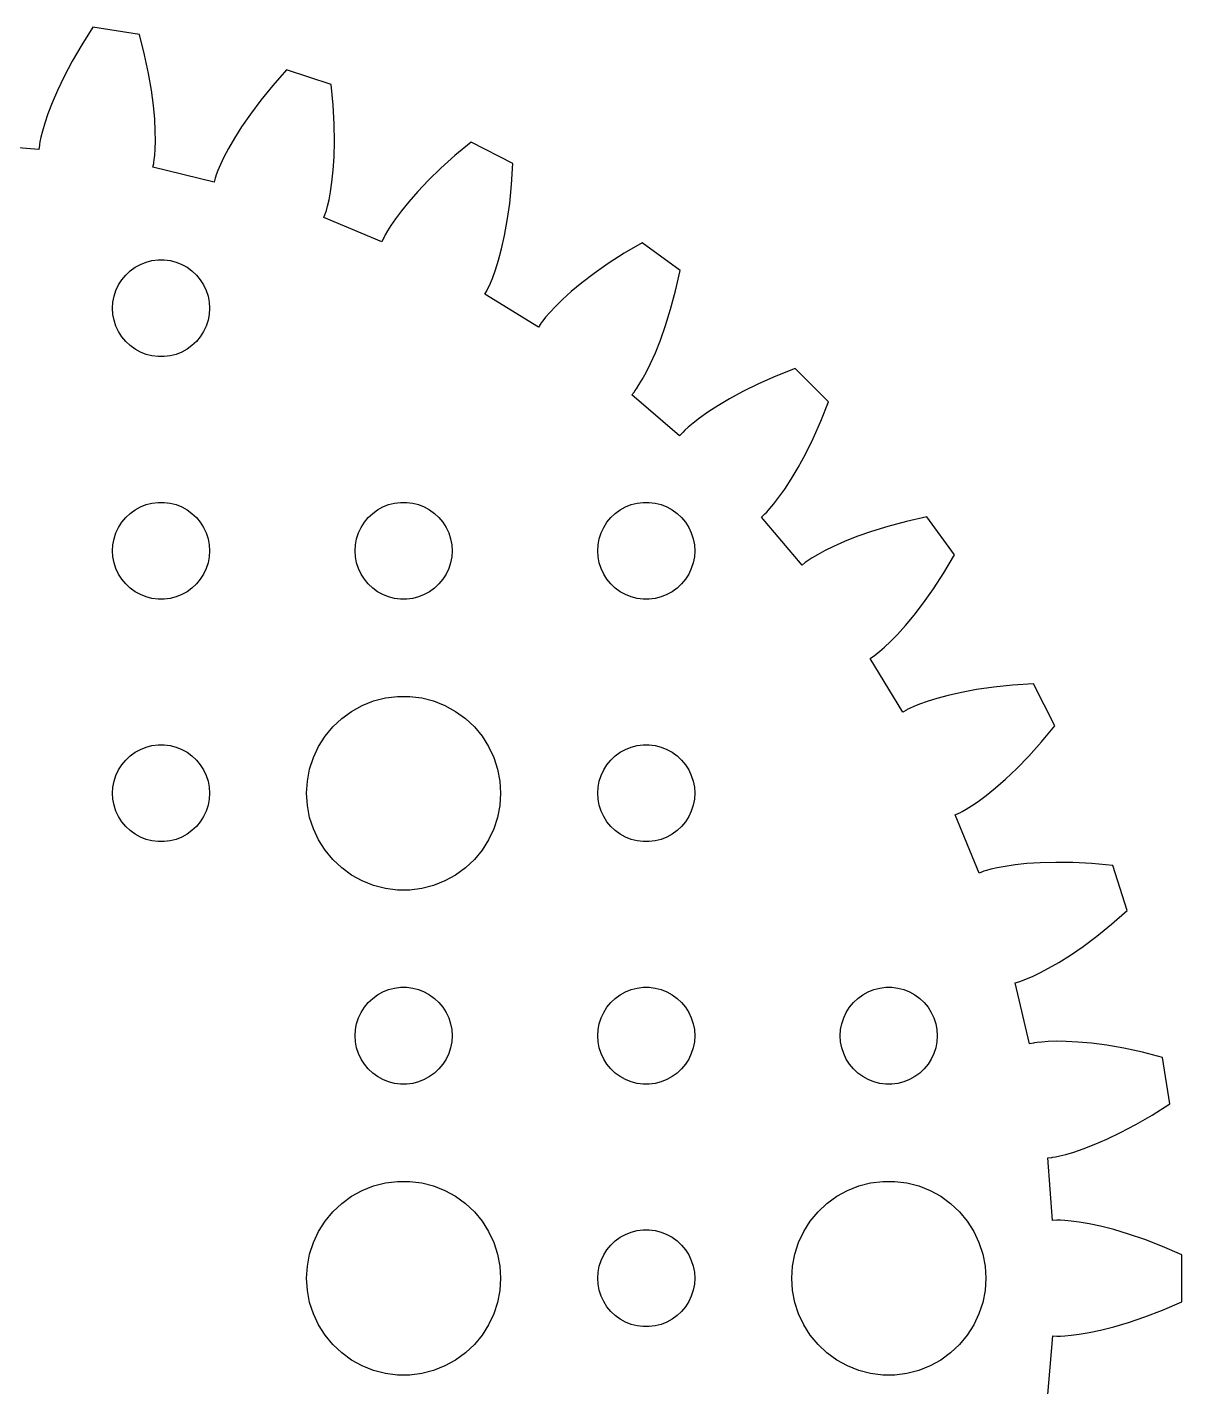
# Model space of a CAD drawing. Header units: metres. Extents: x -39 to 39, y 71 to 259.
# Drawn here: x 3.36 to 39.06, y 216.64 to 258.69 of the extents above; entities that cross this region are included whole.
import ezdxf

# ---------------------------------------------------------------- set-up
doc = ezdxf.new("R2010")
doc.units = ezdxf.units.M

msp = doc.modelspace()

# ---------------------------------------------------------------- linework, layer by layer
for p, q in [((5.39183, 258.693), (5.0466, 258.148)), ((6.82874, 258.465), (5.39183, 258.693)), ((6.98885, 257.841), (6.82874, 258.465)), ((5.0466, 258.148), (4.75145, 257.639)), ((7.11221, 257.265), (6.98885, 257.841)), ((4.75145, 257.639), (4.50298, 257.168)), ((11.3783, 257.373), (10.9522, 256.889)), ((12.7619, 256.923), (11.3783, 257.373)), ((4.50298, 257.168), (4.29761, 256.738)), ((7.20299, 256.741), (7.11221, 257.265)), ((4.29761, 256.738), (4.13165, 256.352)), ((7.26546, 256.268), (7.20299, 256.741)), ((10.9522, 256.889), (10.581, 256.432)), ((12.8224, 256.281), (12.7619, 256.923)), ((4.13165, 256.352), (4.00127, 256.012)), ((7.30394, 255.85), (7.26546, 256.268)), ((10.581, 256.432), (10.2619, 256.006)), ((12.8542, 255.694), (12.8224, 256.281)), ((3.90248, 255.72), (3.83121, 255.478)), ((4.00127, 256.012), (3.90248, 255.72)), ((7.32281, 255.486), (7.30394, 255.85)), ((10.2619, 256.006), (9.99182, 255.614)), ((12.8618, 255.161), (12.8542, 255.694)), ((3.78329, 255.288), (3.75444, 255.15)), ((3.83121, 255.478), (3.78329, 255.288)), ((7.32652, 255.177), (7.32281, 255.486)), ((9.7675, 255.258), (9.58549, 254.943)), ((9.99182, 255.614), (9.7675, 255.258)), ((3.72285, 254.91), (1.78448, 255.069)), ((3.73665, 255.04), (3.72285, 254.91)), ((3.74036, 255.068), (3.73665, 255.04)), ((3.75444, 255.15), (3.74036, 255.068)), ((7.30634, 254.73), (7.31955, 254.925)), ((7.31955, 254.925), (7.32652, 255.177)), ((9.58549, 254.943), (9.44223, 254.67)), ((12.8496, 254.685), (12.8618, 255.161)), ((17.0846, 255.133), (16.5881, 254.722)), ((18.3809, 254.472), (17.0846, 255.133)), ((7.24858, 254.359), (7.27411, 254.48)), ((7.27411, 254.48), (7.27916, 254.507)), ((7.27916, 254.507), (7.29138, 254.59)), ((7.29138, 254.59), (7.30634, 254.73)), ((9.33398, 254.442), (9.2569, 254.261)), ((9.44223, 254.67), (9.33398, 254.442)), ((12.8221, 254.266), (12.8496, 254.685)), ((16.5881, 254.722), (16.15, 254.329)), ((18.3402, 253.829), (18.3809, 254.472)), ((9.13821, 253.898), (7.24858, 254.359)), ((9.17209, 254.024), (9.13821, 253.898)), ((9.18008, 254.051), (9.17209, 254.024)), ((9.20697, 254.13), (9.18008, 254.051)), ((9.2569, 254.261), (9.20697, 254.13)), ((12.7838, 253.903), (12.8221, 254.266)), ((16.15, 254.329), (15.7682, 253.958)), ((12.693, 253.35), (12.7393, 253.598)), ((12.7393, 253.598), (12.7838, 253.903)), ((15.44, 253.612), (15.1628, 253.296)), ((15.7682, 253.958), (15.44, 253.612)), ((18.2797, 253.244), (18.3402, 253.829)), ((12.6127, 253.024), (12.6493, 253.159)), ((12.6493, 253.159), (12.693, 253.35)), ((15.1628, 253.296), (14.9337, 253.013)), ((18.2039, 252.716), (18.2797, 253.244)), ((12.5342, 252.802), (12.5783, 252.917)), ((14.3286, 252.051), (12.5342, 252.802)), ((12.5783, 252.917), (12.5876, 252.944)), ((12.5876, 252.944), (12.6127, 253.024)), ((14.7495, 252.766), (14.6069, 252.557)), ((14.9337, 253.013), (14.7495, 252.766)), ((14.5026, 252.391), (14.4328, 252.27)), ((14.6069, 252.557), (14.5026, 252.391)), ((18.1174, 252.248), (18.2039, 252.716)), ((14.3817, 252.17), (14.3286, 252.051)), ((14.3938, 252.195), (14.3817, 252.17)), ((14.4328, 252.27), (14.3938, 252.195)), ((18.0246, 251.838), (18.1174, 252.248)), ((22.3703, 252.028), (21.8155, 251.699)), ((23.5472, 251.172), (22.3703, 252.028)), ((7.03647, 251.427), (7.21892, 251.473)), ((7.21892, 251.473), (7.40581, 251.497)), ((7.40581, 251.497), (7.59418, 251.497)), ((7.59418, 251.497), (7.78107, 251.473)), ((7.78107, 251.473), (7.96352, 251.427)), ((17.8384, 251.192), (17.9301, 251.486)), ((17.9301, 251.486), (18.0246, 251.838)), ((21.8155, 251.699), (21.3214, 251.38)), ((6.40654, 251.027), (6.54385, 251.156)), ((6.54385, 251.156), (6.69626, 251.266)), ((6.69626, 251.266), (6.86133, 251.357)), ((6.86133, 251.357), (7.03647, 251.427)), ((7.96352, 251.427), (8.13866, 251.357)), ((8.13866, 251.357), (8.30373, 251.266)), ((8.30373, 251.266), (8.45613, 251.156)), ((8.45613, 251.156), (8.59344, 251.027)), ((17.7538, 250.954), (17.8384, 251.192)), ((20.8862, 251.073), (20.508, 250.783)), ((21.3214, 251.38), (20.8862, 251.073)), ((23.4064, 250.543), (23.5472, 251.172)), ((6.10533, 250.552), (6.18553, 250.723)), ((6.18553, 250.723), (6.28647, 250.882)), ((6.28647, 250.882), (6.40654, 251.027)), ((8.59344, 251.027), (8.71352, 250.882)), ((8.71352, 250.882), (8.81445, 250.723)), ((8.81445, 250.723), (8.89465, 250.552)), ((17.5862, 250.569), (17.6235, 250.644)), ((17.6235, 250.644), (17.6808, 250.772)), ((17.6808, 250.772), (17.7538, 250.954)), ((20.508, 250.783), (20.1848, 250.514)), ((6.01183, 250.188), (6.04712, 250.373)), ((6.04712, 250.373), (6.10533, 250.552)), ((8.89465, 250.552), (8.95287, 250.373)), ((8.95287, 250.373), (8.98816, 250.188)), ((17.5112, 250.437), (17.5728, 250.544)), ((19.1661, 249.415), (17.5112, 250.437)), ((17.5728, 250.544), (17.5862, 250.569)), ((19.9142, 250.27), (19.6936, 250.055)), ((20.1848, 250.514), (19.9142, 250.27)), ((23.2551, 249.975), (23.4064, 250.543)), ((6, 250), (6.01183, 250.188)), ((6.01183, 249.812), (6, 250)), ((6.04712, 249.627), (6.01183, 249.812)), ((8.98816, 249.812), (8.95287, 249.627)), ((8.98816, 250.188), (9, 250)), ((9, 250), (8.98816, 249.812)), ((19.5202, 249.872), (19.3912, 249.724)), ((19.6936, 250.055), (19.5202, 249.872)), ((23.0978, 249.466), (23.2551, 249.975)), ((6.10533, 249.448), (6.04712, 249.627)), ((6.18553, 249.277), (6.10533, 249.448)), ((8.89465, 249.448), (8.81445, 249.277)), ((8.95287, 249.627), (8.89465, 249.448)), ((19.2371, 249.524), (19.1661, 249.415)), ((19.253, 249.547), (19.2371, 249.524)), ((19.3032, 249.615), (19.253, 249.547)), ((19.3912, 249.724), (19.3032, 249.615)), ((22.939, 249.017), (23.0978, 249.466)), ((6.28647, 249.118), (6.18553, 249.277)), ((6.40654, 248.973), (6.28647, 249.118)), ((6.54385, 248.844), (6.40654, 248.973)), ((8.59344, 248.973), (8.45613, 248.844)), ((8.71352, 249.118), (8.59344, 248.973)), ((8.81445, 249.277), (8.71352, 249.118)), ((22.7832, 248.626), (22.939, 249.017)), ((6.69626, 248.734), (6.54385, 248.844)), ((6.86133, 248.643), (6.69626, 248.734)), ((7.03647, 248.573), (6.86133, 248.643)), ((7.21892, 248.527), (7.03647, 248.573)), ((7.40581, 248.503), (7.21892, 248.527)), ((7.78107, 248.527), (7.59418, 248.503)), ((7.96352, 248.573), (7.78107, 248.527)), ((8.13866, 248.643), (7.96352, 248.573)), ((8.30373, 248.734), (8.13866, 248.643)), ((8.45613, 248.844), (8.30373, 248.734)), ((22.6349, 248.294), (22.7832, 248.626)), ((7.59418, 248.503), (7.40581, 248.503)), ((22.4982, 248.017), (22.6349, 248.294)), ((27.105, 248.134), (26.5058, 247.896)), ((28.1337, 247.105), (27.105, 248.134)), ((22.2769, 247.627), (22.3775, 247.796)), ((22.3775, 247.796), (22.4982, 248.017)), ((26.5058, 247.896), (25.9677, 247.658)), ((22.057, 247.323), (22.1346, 247.419)), ((23.5317, 246.055), (22.057, 247.323)), ((22.1346, 247.419), (22.1517, 247.441)), ((22.1517, 247.441), (22.2003, 247.51)), ((22.2003, 247.51), (22.2769, 247.627)), ((25.4899, 247.423), (25.071, 247.196)), ((25.9677, 247.658), (25.4899, 247.423)), ((24.7098, 246.981), (24.4043, 246.782)), ((25.071, 247.196), (24.7098, 246.981)), ((27.8963, 246.506), (28.1337, 247.105)), ((23.9529, 246.45), (23.8023, 246.324)), ((24.1527, 246.604), (23.9529, 246.45)), ((24.4043, 246.782), (24.1527, 246.604)), ((27.6578, 245.968), (27.8963, 246.506)), ((23.6189, 246.151), (23.5317, 246.055)), ((23.6382, 246.172), (23.6189, 246.151)), ((23.6983, 246.23), (23.6382, 246.172)), ((23.8023, 246.324), (23.6983, 246.23)), ((27.4229, 245.49), (27.6578, 245.968)), ((27.1958, 245.071), (27.4229, 245.49)), ((26.9809, 244.71), (27.1958, 245.071)), ((26.6041, 244.153), (26.7823, 244.404)), ((26.7823, 244.404), (26.9809, 244.71)), ((6.86133, 243.857), (7.03647, 243.927)), ((7.03647, 243.927), (7.21892, 243.973)), ((7.21892, 243.973), (7.40581, 243.997)), ((7.40581, 243.997), (7.59418, 243.997)), ((7.59418, 243.997), (7.78107, 243.973)), ((7.78107, 243.973), (7.96352, 243.927)), ((7.96352, 243.927), (8.13866, 243.857)), ((14.3613, 243.857), (14.5365, 243.927)), ((14.5365, 243.927), (14.7189, 243.973)), ((14.7189, 243.973), (14.9058, 243.997)), ((14.9058, 243.997), (15.0942, 243.997)), ((15.0942, 243.997), (15.2811, 243.973)), ((15.2811, 243.973), (15.4635, 243.927)), ((15.4635, 243.927), (15.6387, 243.857)), ((21.8613, 243.857), (22.0365, 243.927)), ((22.0365, 243.927), (22.2189, 243.973)), ((22.2189, 243.973), (22.4058, 243.997)), ((22.4058, 243.997), (22.5942, 243.997)), ((22.5942, 243.997), (22.7811, 243.973)), ((22.7811, 243.973), (22.9635, 243.927)), ((22.9635, 243.927), (23.1387, 243.857)), ((26.3245, 243.802), (26.4502, 243.953)), ((26.4502, 243.953), (26.6041, 244.153)), ((6.28647, 243.382), (6.40654, 243.527)), ((6.40654, 243.527), (6.54385, 243.656)), ((6.54385, 243.656), (6.69626, 243.766)), ((6.69626, 243.766), (6.86133, 243.857)), ((8.13866, 243.857), (8.30373, 243.766)), ((8.30373, 243.766), (8.45613, 243.656)), ((8.45613, 243.656), (8.59344, 243.527)), ((8.59344, 243.527), (8.71352, 243.382)), ((13.7865, 243.382), (13.9065, 243.527)), ((13.9065, 243.527), (14.0439, 243.656)), ((14.0439, 243.656), (14.1963, 243.766)), ((14.1963, 243.766), (14.3613, 243.857)), ((15.6387, 243.857), (15.8037, 243.766)), ((15.8037, 243.766), (15.9561, 243.656)), ((15.9561, 243.656), (16.0934, 243.527)), ((16.0934, 243.527), (16.2135, 243.382)), ((21.2865, 243.382), (21.4065, 243.527)), ((21.4065, 243.527), (21.5439, 243.656)), ((21.5439, 243.656), (21.6963, 243.766)), ((21.6963, 243.766), (21.8613, 243.857)), ((23.1387, 243.857), (23.3037, 243.766)), ((23.3037, 243.766), (23.4561, 243.656)), ((23.4561, 243.656), (23.5934, 243.527)), ((23.5934, 243.527), (23.7135, 243.382)), ((26.0597, 243.536), (26.1514, 243.619)), ((27.3178, 242.053), (26.0597, 243.536)), ((26.1514, 243.619), (26.1717, 243.638)), ((26.1717, 243.638), (26.2305, 243.698)), ((26.2305, 243.698), (26.3245, 243.802)), ((31.1724, 243.547), (30.5434, 243.406)), ((32.0275, 242.37), (31.1724, 243.547)), ((6.10533, 243.052), (6.18553, 243.223)), ((6.18553, 243.223), (6.28647, 243.382)), ((8.71352, 243.382), (8.81445, 243.223)), ((8.81445, 243.223), (8.89465, 243.052)), ((13.6053, 243.052), (13.6855, 243.223)), ((13.6855, 243.223), (13.7865, 243.382)), ((16.2135, 243.382), (16.3145, 243.223)), ((16.3145, 243.223), (16.3947, 243.052)), ((21.1053, 243.052), (21.1855, 243.223)), ((21.1855, 243.223), (21.2865, 243.382)), ((23.7135, 243.382), (23.8145, 243.223)), ((23.8145, 243.223), (23.8947, 243.052)), ((29.4659, 243.098), (29.0167, 242.939)), ((29.9747, 243.255), (29.4659, 243.098)), ((30.5434, 243.406), (29.9747, 243.255)), ((6, 242.5), (6.01183, 242.688)), ((6.01183, 242.688), (6.04712, 242.873)), ((6.04712, 242.873), (6.10533, 243.052)), ((8.89465, 243.052), (8.95287, 242.873)), ((8.95287, 242.873), (8.98816, 242.688)), ((8.98816, 242.688), (9, 242.5)), ((13.5, 242.5), (13.5118, 242.688)), ((13.5118, 242.688), (13.5471, 242.873)), ((13.5471, 242.873), (13.6053, 243.052)), ((16.3947, 243.052), (16.4529, 242.873)), ((16.4529, 242.873), (16.4882, 242.688)), ((16.4882, 242.688), (16.5, 242.5)), ((21, 242.5), (21.0118, 242.688)), ((21.0118, 242.688), (21.0471, 242.873)), ((21.0471, 242.873), (21.1053, 243.052)), ((23.8947, 243.052), (23.9529, 242.873)), ((23.9529, 242.873), (23.9882, 242.688)), ((23.9882, 242.688), (24, 242.5)), ((28.6263, 242.783), (28.2935, 242.635)), ((29.0167, 242.939), (28.6263, 242.783)), ((6.01183, 242.312), (6, 242.5)), ((6.04712, 242.127), (6.01183, 242.312)), ((8.98816, 242.312), (8.95287, 242.127)), ((9, 242.5), (8.98816, 242.312)), ((13.5118, 242.312), (13.5, 242.5)), ((13.5471, 242.127), (13.5118, 242.312)), ((16.4882, 242.312), (16.4529, 242.127)), ((16.5, 242.5), (16.4882, 242.312)), ((21.0118, 242.312), (21, 242.5)), ((21.0471, 242.127), (21.0118, 242.312)), ((23.9882, 242.312), (23.9529, 242.127)), ((24, 242.5), (23.9882, 242.312)), ((27.6273, 242.277), (27.5099, 242.2)), ((27.7957, 242.378), (27.6273, 242.277)), ((28.0172, 242.498), (27.7957, 242.378)), ((28.2935, 242.635), (28.0172, 242.498)), ((31.6993, 241.816), (32.0275, 242.37)), ((6.10533, 241.948), (6.04712, 242.127)), ((6.18553, 241.777), (6.10533, 241.948)), ((8.89465, 241.948), (8.81445, 241.777)), ((8.95287, 242.127), (8.89465, 241.948)), ((13.6053, 241.948), (13.5471, 242.127)), ((13.6855, 241.777), (13.6053, 241.948)), ((16.3947, 241.948), (16.3145, 241.777)), ((16.4529, 242.127), (16.3947, 241.948)), ((21.1053, 241.948), (21.0471, 242.127)), ((21.1855, 241.777), (21.1053, 241.948)), ((23.8947, 241.948), (23.8145, 241.777)), ((23.9529, 242.127), (23.8947, 241.948)), ((27.4191, 242.135), (27.3178, 242.053)), ((27.4413, 242.152), (27.4191, 242.135)), ((27.5099, 242.2), (27.4413, 242.152)), ((31.3796, 241.321), (31.6993, 241.816)), ((6.28647, 241.618), (6.18553, 241.777)), ((6.40654, 241.473), (6.28647, 241.618)), ((6.54385, 241.344), (6.40654, 241.473)), ((8.59344, 241.473), (8.45613, 241.344)), ((8.71352, 241.618), (8.59344, 241.473)), ((8.81445, 241.777), (8.71352, 241.618)), ((13.7865, 241.618), (13.6855, 241.777)), ((13.9065, 241.473), (13.7865, 241.618)), ((14.0439, 241.344), (13.9065, 241.473)), ((16.0934, 241.473), (15.9561, 241.344)), ((16.2135, 241.618), (16.0934, 241.473)), ((16.3145, 241.777), (16.2135, 241.618)), ((21.2865, 241.618), (21.1855, 241.777)), ((21.4065, 241.473), (21.2865, 241.618)), ((21.5439, 241.344), (21.4065, 241.473)), ((23.5934, 241.473), (23.4561, 241.344)), ((23.7135, 241.618), (23.5934, 241.473)), ((23.8145, 241.777), (23.7135, 241.618)), ((6.69626, 241.234), (6.54385, 241.344)), ((6.86133, 241.143), (6.69626, 241.234)), ((7.03647, 241.073), (6.86133, 241.143)), ((7.21892, 241.027), (7.03647, 241.073)), ((7.40581, 241.003), (7.21892, 241.027)), ((7.59418, 241.003), (7.40581, 241.003)), ((7.78107, 241.027), (7.59418, 241.003)), ((7.96352, 241.073), (7.78107, 241.027)), ((8.13866, 241.143), (7.96352, 241.073)), ((8.30373, 241.234), (8.13866, 241.143)), ((8.45613, 241.344), (8.30373, 241.234)), ((14.1963, 241.234), (14.0439, 241.344)), ((14.3613, 241.143), (14.1963, 241.234)), ((14.5365, 241.073), (14.3613, 241.143)), ((14.7189, 241.027), (14.5365, 241.073)), ((14.9058, 241.003), (14.7189, 241.027)), ((15.0942, 241.003), (14.9058, 241.003)), ((15.2811, 241.027), (15.0942, 241.003)), ((15.4635, 241.073), (15.2811, 241.027)), ((15.6387, 241.143), (15.4635, 241.073)), ((15.8037, 241.234), (15.6387, 241.143)), ((15.9561, 241.344), (15.8037, 241.234)), ((21.6963, 241.234), (21.5439, 241.344)), ((21.8613, 241.143), (21.6963, 241.234)), ((22.0365, 241.073), (21.8613, 241.143)), ((22.2189, 241.027), (22.0365, 241.073)), ((22.4058, 241.003), (22.2189, 241.027)), ((22.5942, 241.003), (22.4058, 241.003)), ((22.7811, 241.027), (22.5942, 241.003)), ((22.9635, 241.073), (22.7811, 241.027)), ((23.1387, 241.143), (22.9635, 241.073)), ((23.3037, 241.234), (23.1387, 241.143)), ((23.4561, 241.344), (23.3037, 241.234)), ((31.0728, 240.886), (31.3796, 241.321)), ((30.7829, 240.508), (31.0728, 240.886)), ((30.2702, 239.914), (30.5141, 240.185)), ((30.5141, 240.185), (30.7829, 240.508)), ((29.8716, 239.52), (30.0549, 239.694)), ((30.0549, 239.694), (30.2702, 239.914)), ((29.5473, 239.253), (29.6148, 239.303)), ((29.6148, 239.303), (29.7239, 239.391)), ((29.7239, 239.391), (29.8716, 239.52)), ((29.4207, 239.17), (29.5243, 239.237)), ((30.4313, 237.508), (29.4207, 239.17)), ((29.5243, 239.237), (29.5473, 239.253)), ((31.8379, 238.025), (31.4861, 237.93)), ((32.2479, 238.117), (31.8379, 238.025)), ((32.7164, 238.204), (32.2479, 238.117)), ((33.2435, 238.28), (32.7164, 238.204)), ((33.8289, 238.34), (33.2435, 238.28)), ((34.4722, 238.381), (33.8289, 238.34)), ((35.1327, 237.085), (34.4722, 238.381)), ((13.3925, 237.533), (13.7227, 237.714)), ((13.7227, 237.714), (14.0729, 237.853)), ((14.0729, 237.853), (14.4379, 237.947)), ((14.4379, 237.947), (14.8116, 237.994)), ((14.8116, 237.994), (15.1884, 237.994)), ((15.1884, 237.994), (15.5621, 237.947)), ((15.5621, 237.947), (15.927, 237.853)), ((15.927, 237.853), (16.2773, 237.714)), ((16.2773, 237.714), (16.6075, 237.533)), ((30.6441, 237.623), (30.5688, 237.586)), ((30.772, 237.681), (30.6441, 237.623)), ((30.9541, 237.754), (30.772, 237.681)), ((31.1917, 237.838), (30.9541, 237.754)), ((31.4861, 237.93), (31.1917, 237.838)), ((12.8131, 237.054), (13.0877, 237.312)), ((13.0877, 237.312), (13.3925, 237.533)), ((16.6075, 237.533), (16.9123, 237.312)), ((16.9123, 237.312), (17.1869, 237.054)), ((30.5441, 237.573), (30.4313, 237.508)), ((30.5688, 237.586), (30.5441, 237.573)), ((12.3711, 236.445), (12.5729, 236.763)), ((12.5729, 236.763), (12.8131, 237.054)), ((17.1869, 237.054), (17.427, 236.763)), ((17.427, 236.763), (17.6289, 236.445)), ((34.7217, 236.588), (35.1327, 237.085)), ((6.69626, 236.266), (6.86133, 236.357)), ((6.86133, 236.357), (7.03647, 236.427)), ((7.03647, 236.427), (7.21892, 236.473)), ((7.21892, 236.473), (7.40581, 236.497)), ((7.40581, 236.497), (7.59418, 236.497)), ((7.59418, 236.497), (7.78107, 236.473)), ((7.78107, 236.473), (7.96352, 236.427)), ((7.96352, 236.427), (8.13866, 236.357)), ((8.13866, 236.357), (8.30373, 236.266)), ((12.2107, 236.104), (12.3711, 236.445)), ((17.6289, 236.445), (17.7893, 236.104)), ((21.6963, 236.266), (21.8613, 236.357)), ((21.8613, 236.357), (22.0365, 236.427)), ((22.0365, 236.427), (22.2189, 236.473)), ((22.2189, 236.473), (22.4058, 236.497)), ((22.4058, 236.497), (22.5942, 236.497)), ((22.5942, 236.497), (22.7811, 236.473)), ((22.7811, 236.473), (22.9635, 236.427)), ((22.9635, 236.427), (23.1387, 236.357)), ((23.1387, 236.357), (23.3037, 236.266)), ((34.3286, 236.15), (34.7217, 236.588)), ((6.28647, 235.882), (6.40654, 236.027)), ((6.40654, 236.027), (6.54385, 236.156)), ((6.54385, 236.156), (6.69626, 236.266)), ((8.30373, 236.266), (8.45613, 236.156)), ((8.45613, 236.156), (8.59344, 236.027)), ((8.59344, 236.027), (8.71352, 235.882)), ((12.0942, 235.746), (12.2107, 236.104)), ((17.7893, 236.104), (17.9057, 235.746)), ((21.2865, 235.882), (21.4065, 236.027)), ((21.4065, 236.027), (21.5439, 236.156)), ((21.5439, 236.156), (21.6963, 236.266)), ((23.3037, 236.266), (23.4561, 236.156)), ((23.4561, 236.156), (23.5934, 236.027)), ((23.5934, 236.027), (23.7135, 235.882)), ((33.9575, 235.768), (34.3286, 236.15)), ((6.04712, 235.373), (6.10533, 235.552)), ((6.10533, 235.552), (6.18553, 235.723)), ((6.18553, 235.723), (6.28647, 235.882)), ((8.71352, 235.882), (8.81445, 235.723)), ((8.81445, 235.723), (8.89465, 235.552)), ((8.89465, 235.552), (8.95287, 235.373)), ((12.0237, 235.376), (12.0942, 235.746)), ((17.9057, 235.746), (17.9763, 235.376)), ((21.0471, 235.373), (21.1053, 235.552)), ((21.1053, 235.552), (21.1855, 235.723)), ((21.1855, 235.723), (21.2865, 235.882)), ((23.7135, 235.882), (23.8145, 235.723)), ((23.8145, 235.723), (23.8947, 235.552)), ((23.8947, 235.552), (23.9529, 235.373)), ((33.6121, 235.44), (33.9575, 235.768)), ((6, 235), (6.01183, 235.188)), ((6.01183, 235.188), (6.04712, 235.373)), ((8.95287, 235.373), (8.98816, 235.188)), ((8.98816, 235.188), (9, 235)), ((12, 235), (12.0237, 235.376)), ((17.9763, 235.376), (18, 235)), ((21, 235), (21.0118, 235.188)), ((21.0118, 235.188), (21.0471, 235.373)), ((23.9529, 235.373), (23.9882, 235.188)), ((23.9882, 235.188), (24, 235)), ((33.0128, 234.934), (33.2961, 235.163)), ((33.2961, 235.163), (33.6121, 235.44)), ((6.01183, 234.812), (6, 235)), ((6.04712, 234.627), (6.01183, 234.812)), ((8.98816, 234.812), (8.95287, 234.627)), ((9, 235), (8.98816, 234.812)), ((12.0237, 234.624), (12, 235)), ((18, 235), (17.9763, 234.624)), ((21.0118, 234.812), (21, 235)), ((21.0471, 234.627), (21.0118, 234.812)), ((23.9882, 234.812), (23.9529, 234.627)), ((24, 235), (23.9882, 234.812)), ((32.5575, 234.607), (32.7656, 234.749)), ((32.7656, 234.749), (33.0128, 234.934)), ((6.10533, 234.448), (6.04712, 234.627)), ((6.18553, 234.277), (6.10533, 234.448)), ((6.28647, 234.118), (6.18553, 234.277)), ((8.81445, 234.277), (8.71352, 234.118)), ((8.89465, 234.448), (8.81445, 234.277)), ((8.95287, 234.627), (8.89465, 234.448)), ((12.0942, 234.254), (12.0237, 234.624)), ((12.2107, 233.896), (12.0942, 234.254)), ((17.9057, 234.254), (17.7893, 233.896)), ((17.9763, 234.624), (17.9057, 234.254)), ((21.1053, 234.448), (21.0471, 234.627)), ((21.1855, 234.277), (21.1053, 234.448)), ((21.2865, 234.118), (21.1855, 234.277)), ((23.8145, 234.277), (23.7135, 234.118)), ((23.8947, 234.448), (23.8145, 234.277)), ((23.9529, 234.627), (23.8947, 234.448)), ((32.0573, 234.331), (32.1701, 234.382)), ((32.7955, 232.532), (32.0573, 234.331)), ((32.1701, 234.382), (32.1954, 234.394)), ((32.1954, 234.394), (32.2699, 234.433)), ((32.2699, 234.433), (32.3914, 234.503)), ((32.3914, 234.503), (32.5575, 234.607)), ((6.40654, 233.973), (6.28647, 234.118)), ((6.54385, 233.844), (6.40654, 233.973)), ((6.69626, 233.734), (6.54385, 233.844)), ((8.45613, 233.844), (8.30373, 233.734)), ((8.59344, 233.973), (8.45613, 233.844)), ((8.71352, 234.118), (8.59344, 233.973)), ((12.3711, 233.555), (12.2107, 233.896)), ((17.7893, 233.896), (17.6289, 233.555)), ((21.4065, 233.973), (21.2865, 234.118)), ((21.5439, 233.844), (21.4065, 233.973)), ((21.6963, 233.734), (21.5439, 233.844)), ((23.4561, 233.844), (23.3037, 233.734)), ((23.5934, 233.973), (23.4561, 233.844)), ((23.7135, 234.118), (23.5934, 233.973)), ((6.86133, 233.643), (6.69626, 233.734)), ((7.03647, 233.573), (6.86133, 233.643)), ((7.21892, 233.527), (7.03647, 233.573)), ((7.40581, 233.503), (7.21892, 233.527)), ((7.59418, 233.503), (7.40581, 233.503)), ((7.78107, 233.527), (7.59418, 233.503)), ((7.96352, 233.573), (7.78107, 233.527)), ((8.13866, 233.643), (7.96352, 233.573)), ((8.30373, 233.734), (8.13866, 233.643)), ((12.5729, 233.237), (12.3711, 233.555)), ((17.6289, 233.555), (17.427, 233.237)), ((21.8613, 233.643), (21.6963, 233.734)), ((22.0365, 233.573), (21.8613, 233.643)), ((22.2189, 233.527), (22.0365, 233.573)), ((22.4058, 233.503), (22.2189, 233.527)), ((22.5942, 233.503), (22.4058, 233.503)), ((22.7811, 233.527), (22.5942, 233.503)), ((22.9635, 233.573), (22.7811, 233.527)), ((23.1387, 233.643), (22.9635, 233.573)), ((23.3037, 233.734), (23.1387, 233.643)), ((12.8131, 232.946), (12.5729, 233.237)), ((17.427, 233.237), (17.1869, 232.946)), ((13.0877, 232.688), (12.8131, 232.946)), ((13.3925, 232.467), (13.0877, 232.688)), ((16.9123, 232.688), (16.6075, 232.467)), ((17.1869, 232.946), (16.9123, 232.688)), ((32.9171, 232.578), (32.7955, 232.532)), ((32.9435, 232.588), (32.9171, 232.578)), ((33.0238, 232.613), (32.9435, 232.588)), ((33.159, 232.649), (33.0238, 232.613)), ((33.3503, 232.693), (33.159, 232.649)), ((33.5982, 232.739), (33.3503, 232.693)), ((33.9033, 232.784), (33.5982, 232.739)), ((34.2656, 232.822), (33.9033, 232.784)), ((34.6851, 232.85), (34.2656, 232.822)), ((35.1614, 232.862), (34.6851, 232.85)), ((35.6938, 232.854), (35.1614, 232.862)), ((36.2815, 232.822), (35.6938, 232.854)), ((36.9232, 232.762), (36.2815, 232.822)), ((37.3728, 231.378), (36.9232, 232.762)), ((13.7227, 232.286), (13.3925, 232.467)), ((14.0729, 232.147), (13.7227, 232.286)), ((14.4379, 232.053), (14.0729, 232.147)), ((15.927, 232.147), (15.5621, 232.053)), ((16.2773, 232.286), (15.927, 232.147)), ((16.6075, 232.467), (16.2773, 232.286)), ((14.8116, 232.006), (14.4379, 232.053)), ((15.1884, 232.006), (14.8116, 232.006)), ((15.5621, 232.053), (15.1884, 232.006)), ((36.8892, 230.952), (37.3728, 231.378)), ((36.4324, 230.581), (36.8892, 230.952)), ((36.0061, 230.262), (36.4324, 230.581)), ((35.6136, 229.992), (36.0061, 230.262)), ((34.9425, 229.585), (35.2581, 229.768)), ((35.2581, 229.768), (35.6136, 229.992)), ((34.0507, 229.18), (34.1304, 229.207)), ((34.1304, 229.207), (34.2613, 229.257)), ((34.2613, 229.257), (34.4417, 229.334)), ((34.4417, 229.334), (34.6695, 229.442)), ((34.6695, 229.442), (34.9425, 229.585)), ((14.0439, 228.656), (14.1963, 228.766)), ((14.1963, 228.766), (14.3613, 228.857)), ((14.3613, 228.857), (14.5365, 228.927)), ((14.5365, 228.927), (14.7189, 228.973)), ((14.7189, 228.973), (14.9058, 228.997)), ((14.9058, 228.997), (15.0942, 228.997)), ((15.0942, 228.997), (15.2811, 228.973)), ((15.2811, 228.973), (15.4635, 228.927)), ((15.4635, 228.927), (15.6387, 228.857)), ((15.6387, 228.857), (15.8037, 228.766)), ((15.8037, 228.766), (15.9561, 228.656)), ((21.5439, 228.656), (21.6963, 228.766)), ((21.6963, 228.766), (21.8613, 228.857)), ((21.8613, 228.857), (22.0365, 228.927)), ((22.0365, 228.927), (22.2189, 228.973)), ((22.2189, 228.973), (22.4058, 228.997)), ((22.4058, 228.997), (22.5942, 228.997)), ((22.5942, 228.997), (22.7811, 228.973)), ((22.7811, 228.973), (22.9635, 228.927)), ((22.9635, 228.927), (23.1387, 228.857)), ((23.1387, 228.857), (23.3037, 228.766)), ((23.3037, 228.766), (23.4561, 228.656)), ((29.0439, 228.656), (29.1963, 228.766)), ((29.1963, 228.766), (29.3613, 228.857)), ((29.3613, 228.857), (29.5365, 228.927)), ((29.5365, 228.927), (29.7189, 228.973)), ((29.7189, 228.973), (29.9058, 228.997)), ((29.9058, 228.997), (30.0942, 228.997)), ((30.0942, 228.997), (30.2811, 228.973)), ((30.2811, 228.973), (30.4635, 228.927)), ((30.4635, 228.927), (30.6387, 228.857)), ((30.6387, 228.857), (30.8037, 228.766)), ((30.8037, 228.766), (30.9561, 228.656)), ((33.9045, 229.14), (34.0238, 229.172)), ((34.3522, 227.247), (33.9045, 229.14)), ((34.0238, 229.172), (34.0507, 229.18)), ((13.6855, 228.223), (13.7865, 228.382)), ((13.7865, 228.382), (13.9065, 228.527)), ((13.9065, 228.527), (14.0439, 228.656)), ((15.9561, 228.656), (16.0934, 228.527)), ((16.0934, 228.527), (16.2135, 228.382)), ((16.2135, 228.382), (16.3145, 228.223)), ((21.1855, 228.223), (21.2865, 228.382)), ((21.2865, 228.382), (21.4065, 228.527)), ((21.4065, 228.527), (21.5439, 228.656)), ((23.4561, 228.656), (23.5934, 228.527)), ((23.5934, 228.527), (23.7135, 228.382)), ((23.7135, 228.382), (23.8145, 228.223)), ((28.6855, 228.223), (28.7865, 228.382)), ((28.7865, 228.382), (28.9065, 228.527)), ((28.9065, 228.527), (29.0439, 228.656)), ((30.9561, 228.656), (31.0934, 228.527)), ((31.0934, 228.527), (31.2135, 228.382)), ((31.2135, 228.382), (31.3145, 228.223)), ((13.5471, 227.873), (13.6053, 228.052)), ((13.6053, 228.052), (13.6855, 228.223)), ((16.3145, 228.223), (16.3947, 228.052)), ((16.3947, 228.052), (16.4529, 227.873)), ((21.0471, 227.873), (21.1053, 228.052)), ((21.1053, 228.052), (21.1855, 228.223)), ((23.8145, 228.223), (23.8947, 228.052)), ((23.8947, 228.052), (23.9529, 227.873)), ((28.5471, 227.873), (28.6053, 228.052)), ((28.6053, 228.052), (28.6855, 228.223)), ((31.3145, 228.223), (31.3947, 228.052)), ((31.3947, 228.052), (31.4529, 227.873)), ((13.5, 227.5), (13.5118, 227.688)), ((13.5118, 227.312), (13.5, 227.5)), ((13.5118, 227.688), (13.5471, 227.873)), ((16.4529, 227.873), (16.4882, 227.688)), ((16.4882, 227.688), (16.5, 227.5)), ((16.5, 227.5), (16.4882, 227.312)), ((21, 227.5), (21.0118, 227.688)), ((21.0118, 227.312), (21, 227.5)), ((21.0118, 227.688), (21.0471, 227.873)), ((23.9529, 227.873), (23.9882, 227.688)), ((23.9882, 227.688), (24, 227.5)), ((24, 227.5), (23.9882, 227.312)), ((28.5, 227.5), (28.5118, 227.688)), ((28.5118, 227.312), (28.5, 227.5)), ((28.5118, 227.688), (28.5471, 227.873)), ((31.4529, 227.873), (31.4882, 227.688)), ((31.4882, 227.688), (31.5, 227.5)), ((31.5, 227.5), (31.4882, 227.312)), ((13.5471, 227.127), (13.5118, 227.312)), ((13.6053, 226.948), (13.5471, 227.127)), ((16.4529, 227.127), (16.3947, 226.948)), ((16.4882, 227.312), (16.4529, 227.127)), ((21.0471, 227.127), (21.0118, 227.312)), ((21.1053, 226.948), (21.0471, 227.127)), ((23.9529, 227.127), (23.8947, 226.948)), ((23.9882, 227.312), (23.9529, 227.127)), ((28.5471, 227.127), (28.5118, 227.312)), ((28.6053, 226.948), (28.5471, 227.127)), ((31.4529, 227.127), (31.3947, 226.948)), ((31.4882, 227.312), (31.4529, 227.127)), ((34.4795, 227.274), (34.3522, 227.247)), ((34.5071, 227.279), (34.4795, 227.274)), ((34.5903, 227.291), (34.5071, 227.279)), ((34.7296, 227.306), (34.5903, 227.291)), ((34.9253, 227.32), (34.7296, 227.306)), ((35.1774, 227.327), (34.9253, 227.32)), ((35.4857, 227.323), (35.1774, 227.327)), ((35.8496, 227.304), (35.4857, 227.323)), ((36.2682, 227.265), (35.8496, 227.304)), ((36.7405, 227.203), (36.2682, 227.265)), ((37.2652, 227.112), (36.7405, 227.203)), ((37.8407, 226.989), (37.2652, 227.112)), ((13.6855, 226.777), (13.6053, 226.948)), ((13.7865, 226.618), (13.6855, 226.777)), ((16.3145, 226.777), (16.2135, 226.618)), ((16.3947, 226.948), (16.3145, 226.777)), ((21.1855, 226.777), (21.1053, 226.948)), ((21.2865, 226.618), (21.1855, 226.777)), ((23.8145, 226.777), (23.7135, 226.618)), ((23.8947, 226.948), (23.8145, 226.777)), ((28.6855, 226.777), (28.6053, 226.948)), ((28.7865, 226.618), (28.6855, 226.777)), ((31.3145, 226.777), (31.2135, 226.618)), ((31.3947, 226.948), (31.3145, 226.777)), ((38.465, 226.829), (37.8407, 226.989)), ((38.6926, 225.392), (38.465, 226.829)), ((13.9065, 226.473), (13.7865, 226.618)), ((14.0439, 226.344), (13.9065, 226.473)), ((14.1963, 226.234), (14.0439, 226.344)), ((15.9561, 226.344), (15.8037, 226.234)), ((16.0934, 226.473), (15.9561, 226.344)), ((16.2135, 226.618), (16.0934, 226.473)), ((21.4065, 226.473), (21.2865, 226.618)), ((21.5439, 226.344), (21.4065, 226.473)), ((21.6963, 226.234), (21.5439, 226.344)), ((23.4561, 226.344), (23.3037, 226.234)), ((23.5934, 226.473), (23.4561, 226.344)), ((23.7135, 226.618), (23.5934, 226.473)), ((28.9065, 226.473), (28.7865, 226.618)), ((29.0439, 226.344), (28.9065, 226.473)), ((29.1963, 226.234), (29.0439, 226.344)), ((30.9561, 226.344), (30.8037, 226.234)), ((31.0934, 226.473), (30.9561, 226.344)), ((31.2135, 226.618), (31.0934, 226.473)), ((14.3613, 226.143), (14.1963, 226.234)), ((14.5365, 226.073), (14.3613, 226.143)), ((14.7189, 226.027), (14.5365, 226.073)), ((14.9058, 226.003), (14.7189, 226.027)), ((15.0942, 226.003), (14.9058, 226.003)), ((15.2811, 226.027), (15.0942, 226.003)), ((15.4635, 226.073), (15.2811, 226.027)), ((15.6387, 226.143), (15.4635, 226.073)), ((15.8037, 226.234), (15.6387, 226.143)), ((21.8613, 226.143), (21.6963, 226.234)), ((22.0365, 226.073), (21.8613, 226.143)), ((22.2189, 226.027), (22.0365, 226.073)), ((22.4058, 226.003), (22.2189, 226.027)), ((22.5942, 226.003), (22.4058, 226.003)), ((22.7811, 226.027), (22.5942, 226.003)), ((22.9635, 226.073), (22.7811, 226.027)), ((23.1387, 226.143), (22.9635, 226.073)), ((23.3037, 226.234), (23.1387, 226.143)), ((29.3613, 226.143), (29.1963, 226.234)), ((29.5365, 226.073), (29.3613, 226.143)), ((29.7189, 226.027), (29.5365, 226.073)), ((29.9058, 226.003), (29.7189, 226.027)), ((30.0942, 226.003), (29.9058, 226.003)), ((30.2811, 226.027), (30.0942, 226.003)), ((30.4635, 226.073), (30.2811, 226.027)), ((30.6387, 226.143), (30.4635, 226.073)), ((30.8037, 226.234), (30.6387, 226.143)), ((37.6391, 224.751), (38.1483, 225.047)), ((38.1483, 225.047), (38.6926, 225.392)), ((37.1682, 224.503), (37.6391, 224.751)), ((36.352, 224.132), (36.7382, 224.298)), ((36.7382, 224.298), (37.1682, 224.503)), ((34.9168, 223.724), (35.0398, 223.737)), ((35.063, 221.784), (34.9168, 223.724)), ((35.0398, 223.737), (35.0676, 223.74)), ((35.0676, 223.74), (35.1505, 223.754)), ((35.1505, 223.754), (35.2876, 223.783)), ((35.2876, 223.783), (35.4778, 223.831)), ((35.4778, 223.831), (35.7198, 223.902)), ((35.7198, 223.902), (36.0118, 224.001)), ((36.0118, 224.001), (36.352, 224.132)), ((14.0729, 222.853), (14.4379, 222.947)), ((14.4379, 222.947), (14.8116, 222.994)), ((14.8116, 222.994), (15.1884, 222.994)), ((15.1884, 222.994), (15.5621, 222.947)), ((15.5621, 222.947), (15.927, 222.853)), ((29.0729, 222.853), (29.4379, 222.947)), ((29.4379, 222.947), (29.8116, 222.994)), ((29.8116, 222.994), (30.1884, 222.994)), ((30.1884, 222.994), (30.5621, 222.947)), ((30.5621, 222.947), (30.927, 222.853)), ((13.0877, 222.312), (13.3925, 222.533)), ((13.3925, 222.533), (13.7227, 222.714)), ((13.7227, 222.714), (14.0729, 222.853)), ((15.927, 222.853), (16.2773, 222.714)), ((16.2773, 222.714), (16.6075, 222.533)), ((16.6075, 222.533), (16.9123, 222.312)), ((28.0877, 222.312), (28.3925, 222.533)), ((28.3925, 222.533), (28.7227, 222.714)), ((28.7227, 222.714), (29.0729, 222.853)), ((30.927, 222.853), (31.2773, 222.714)), ((31.2773, 222.714), (31.6075, 222.533)), ((31.6075, 222.533), (31.9123, 222.312)), ((12.5729, 221.763), (12.8131, 222.054)), ((12.8131, 222.054), (13.0877, 222.312)), ((16.9123, 222.312), (17.1869, 222.054)), ((17.1869, 222.054), (17.427, 221.763)), ((27.5729, 221.763), (27.8131, 222.054)), ((27.8131, 222.054), (28.0877, 222.312)), ((31.9123, 222.312), (32.1869, 222.054)), ((32.1869, 222.054), (32.427, 221.763)), ((12.3711, 221.445), (12.5729, 221.763)), ((17.427, 221.763), (17.6289, 221.445)), ((27.3711, 221.445), (27.5729, 221.763)), ((32.427, 221.763), (32.6289, 221.445)), ((35.1929, 221.791), (35.063, 221.784)), ((35.2209, 221.791), (35.1929, 221.791)), ((35.305, 221.791), (35.2209, 221.791)), ((35.445, 221.783), (35.305, 221.791)), ((35.6404, 221.766), (35.445, 221.783)), ((35.8905, 221.733), (35.6404, 221.766)), ((36.1944, 221.681), (35.8905, 221.733)), ((36.5508, 221.606), (36.1944, 221.681)), ((12.2107, 221.104), (12.3711, 221.445)), ((17.6289, 221.445), (17.7893, 221.104)), ((21.5439, 221.156), (21.6963, 221.266)), ((21.6963, 221.266), (21.8613, 221.357)), ((21.8613, 221.357), (22.0365, 221.427)), ((22.0365, 221.427), (22.2189, 221.473)), ((22.2189, 221.473), (22.4058, 221.497)), ((22.4058, 221.497), (22.5942, 221.497)), ((22.5942, 221.497), (22.7811, 221.473)), ((22.7811, 221.473), (22.9635, 221.427)), ((22.9635, 221.427), (23.1387, 221.357)), ((23.1387, 221.357), (23.3037, 221.266)), ((23.3037, 221.266), (23.4561, 221.156)), ((27.2107, 221.104), (27.3711, 221.445)), ((32.6289, 221.445), (32.7893, 221.104)), ((36.9582, 221.502), (36.5508, 221.606)), ((37.415, 221.367), (36.9582, 221.502)), ((37.919, 221.195), (37.415, 221.367)), ((38.4681, 220.983), (37.919, 221.195)), ((12.0942, 220.746), (12.2107, 221.104)), ((17.7893, 221.104), (17.9057, 220.746)), ((21.1855, 220.723), (21.2865, 220.882)), ((21.2865, 220.882), (21.4065, 221.027)), ((21.4065, 221.027), (21.5439, 221.156)), ((23.4561, 221.156), (23.5934, 221.027)), ((23.5934, 221.027), (23.7135, 220.882)), ((23.7135, 220.882), (23.8145, 220.723)), ((27.0942, 220.746), (27.2107, 221.104)), ((32.7893, 221.104), (32.9057, 220.746)), ((39.0597, 220.727), (38.4681, 220.983)), ((12, 220), (12.0237, 220.376)), ((12.0237, 220.376), (12.0942, 220.746)), ((17.9057, 220.746), (17.9763, 220.376)), ((17.9763, 220.376), (18, 220)), ((21.0118, 220.188), (21.0471, 220.373)), ((21.0471, 220.373), (21.1053, 220.552)), ((21.1053, 220.552), (21.1855, 220.723)), ((23.8145, 220.723), (23.8947, 220.552)), ((23.8947, 220.552), (23.9529, 220.373)), ((23.9529, 220.373), (23.9882, 220.188)), ((27, 220), (27.0237, 220.376)), ((27.0237, 220.376), (27.0942, 220.746)), ((32.9057, 220.746), (32.9763, 220.376)), ((32.9763, 220.376), (33, 220)), ((39.0597, 219.273), (39.0597, 220.727)), ((12.0237, 219.624), (12, 220)), ((18, 220), (17.9763, 219.624)), ((21, 220), (21.0118, 220.188)), ((21.0118, 219.812), (21, 220)), ((23.9882, 220.188), (24, 220)), ((24, 220), (23.9882, 219.812)), ((27.0237, 219.624), (27, 220)), ((33, 220), (32.9763, 219.624)), ((12.0942, 219.254), (12.0237, 219.624)), ((17.9763, 219.624), (17.9057, 219.254)), ((21.0471, 219.627), (21.0118, 219.812)), ((21.1053, 219.448), (21.0471, 219.627)), ((23.9529, 219.627), (23.8947, 219.448)), ((23.9882, 219.812), (23.9529, 219.627)), ((27.0942, 219.254), (27.0237, 219.624)), ((32.9763, 219.624), (32.9057, 219.254)), ((12.2107, 218.896), (12.0942, 219.254)), ((17.9057, 219.254), (17.7893, 218.896)), ((21.1855, 219.277), (21.1053, 219.448)), ((21.2865, 219.118), (21.1855, 219.277)), ((21.4065, 218.973), (21.2865, 219.118)), ((23.7135, 219.118), (23.5934, 218.973)), ((23.8145, 219.277), (23.7135, 219.118)), ((23.8947, 219.448), (23.8145, 219.277)), ((27.2107, 218.896), (27.0942, 219.254)), ((32.9057, 219.254), (32.7893, 218.896)), ((38.4681, 219.017), (39.0597, 219.273)), ((12.3711, 218.555), (12.2107, 218.896)), ((17.7893, 218.896), (17.6289, 218.555)), ((21.5439, 218.844), (21.4065, 218.973)), ((21.6963, 218.734), (21.5439, 218.844)), ((21.8613, 218.643), (21.6963, 218.734)), ((23.3037, 218.734), (23.1387, 218.643)), ((23.4561, 218.844), (23.3037, 218.734)), ((23.5934, 218.973), (23.4561, 218.844)), ((27.3711, 218.555), (27.2107, 218.896)), ((32.7893, 218.896), (32.6289, 218.555)), ((37.415, 218.633), (37.919, 218.805)), ((37.919, 218.805), (38.4681, 219.017)), ((12.5729, 218.237), (12.3711, 218.555)), ((17.6289, 218.555), (17.427, 218.237)), ((22.0365, 218.573), (21.8613, 218.643)), ((22.2189, 218.527), (22.0365, 218.573)), ((22.4058, 218.503), (22.2189, 218.527)), ((22.5942, 218.503), (22.4058, 218.503)), ((22.7811, 218.527), (22.5942, 218.503)), ((22.9635, 218.573), (22.7811, 218.527)), ((23.1387, 218.643), (22.9635, 218.573)), ((27.5729, 218.237), (27.3711, 218.555)), ((32.6289, 218.555), (32.427, 218.237)), ((35.6404, 218.234), (35.8905, 218.267)), ((35.8905, 218.267), (36.1944, 218.319)), ((36.1944, 218.319), (36.5508, 218.394)), ((36.5508, 218.394), (36.9582, 218.498)), ((36.9582, 218.498), (37.415, 218.633)), ((12.8131, 217.946), (12.5729, 218.237)), ((13.0877, 217.688), (12.8131, 217.946)), ((17.1869, 217.946), (16.9123, 217.688)), ((17.427, 218.237), (17.1869, 217.946)), ((27.8131, 217.946), (27.5729, 218.237)), ((28.0877, 217.688), (27.8131, 217.946)), ((32.1869, 217.946), (31.9123, 217.688)), ((32.427, 218.237), (32.1869, 217.946)), ((34.9104, 216.277), (35.0694, 218.216)), ((35.0694, 218.216), (35.1929, 218.209)), ((35.1929, 218.209), (35.2209, 218.209)), ((35.2209, 218.209), (35.305, 218.209)), ((35.305, 218.209), (35.445, 218.217)), ((35.445, 218.217), (35.6404, 218.234)), ((13.3925, 217.467), (13.0877, 217.688)), ((13.7227, 217.286), (13.3925, 217.467)), ((16.6075, 217.467), (16.2773, 217.286)), ((16.9123, 217.688), (16.6075, 217.467)), ((28.3925, 217.467), (28.0877, 217.688)), ((28.7227, 217.286), (28.3925, 217.467)), ((31.6075, 217.467), (31.2773, 217.286)), ((31.9123, 217.688), (31.6075, 217.467)), ((14.0729, 217.147), (13.7227, 217.286)), ((14.4379, 217.053), (14.0729, 217.147)), ((14.8116, 217.006), (14.4379, 217.053)), ((15.1884, 217.006), (14.8116, 217.006)), ((15.5621, 217.053), (15.1884, 217.006)), ((15.927, 217.147), (15.5621, 217.053)), ((16.2773, 217.286), (15.927, 217.147)), ((29.0729, 217.147), (28.7227, 217.286)), ((29.4379, 217.053), (29.0729, 217.147)), ((29.8116, 217.006), (29.4379, 217.053)), ((30.1884, 217.006), (29.8116, 217.006)), ((30.5621, 217.053), (30.1884, 217.006)), ((30.927, 217.147), (30.5621, 217.053)), ((31.2773, 217.286), (30.927, 217.147))]:
    msp.add_line(p, q)

doc.saveas('drawing.dxf')
